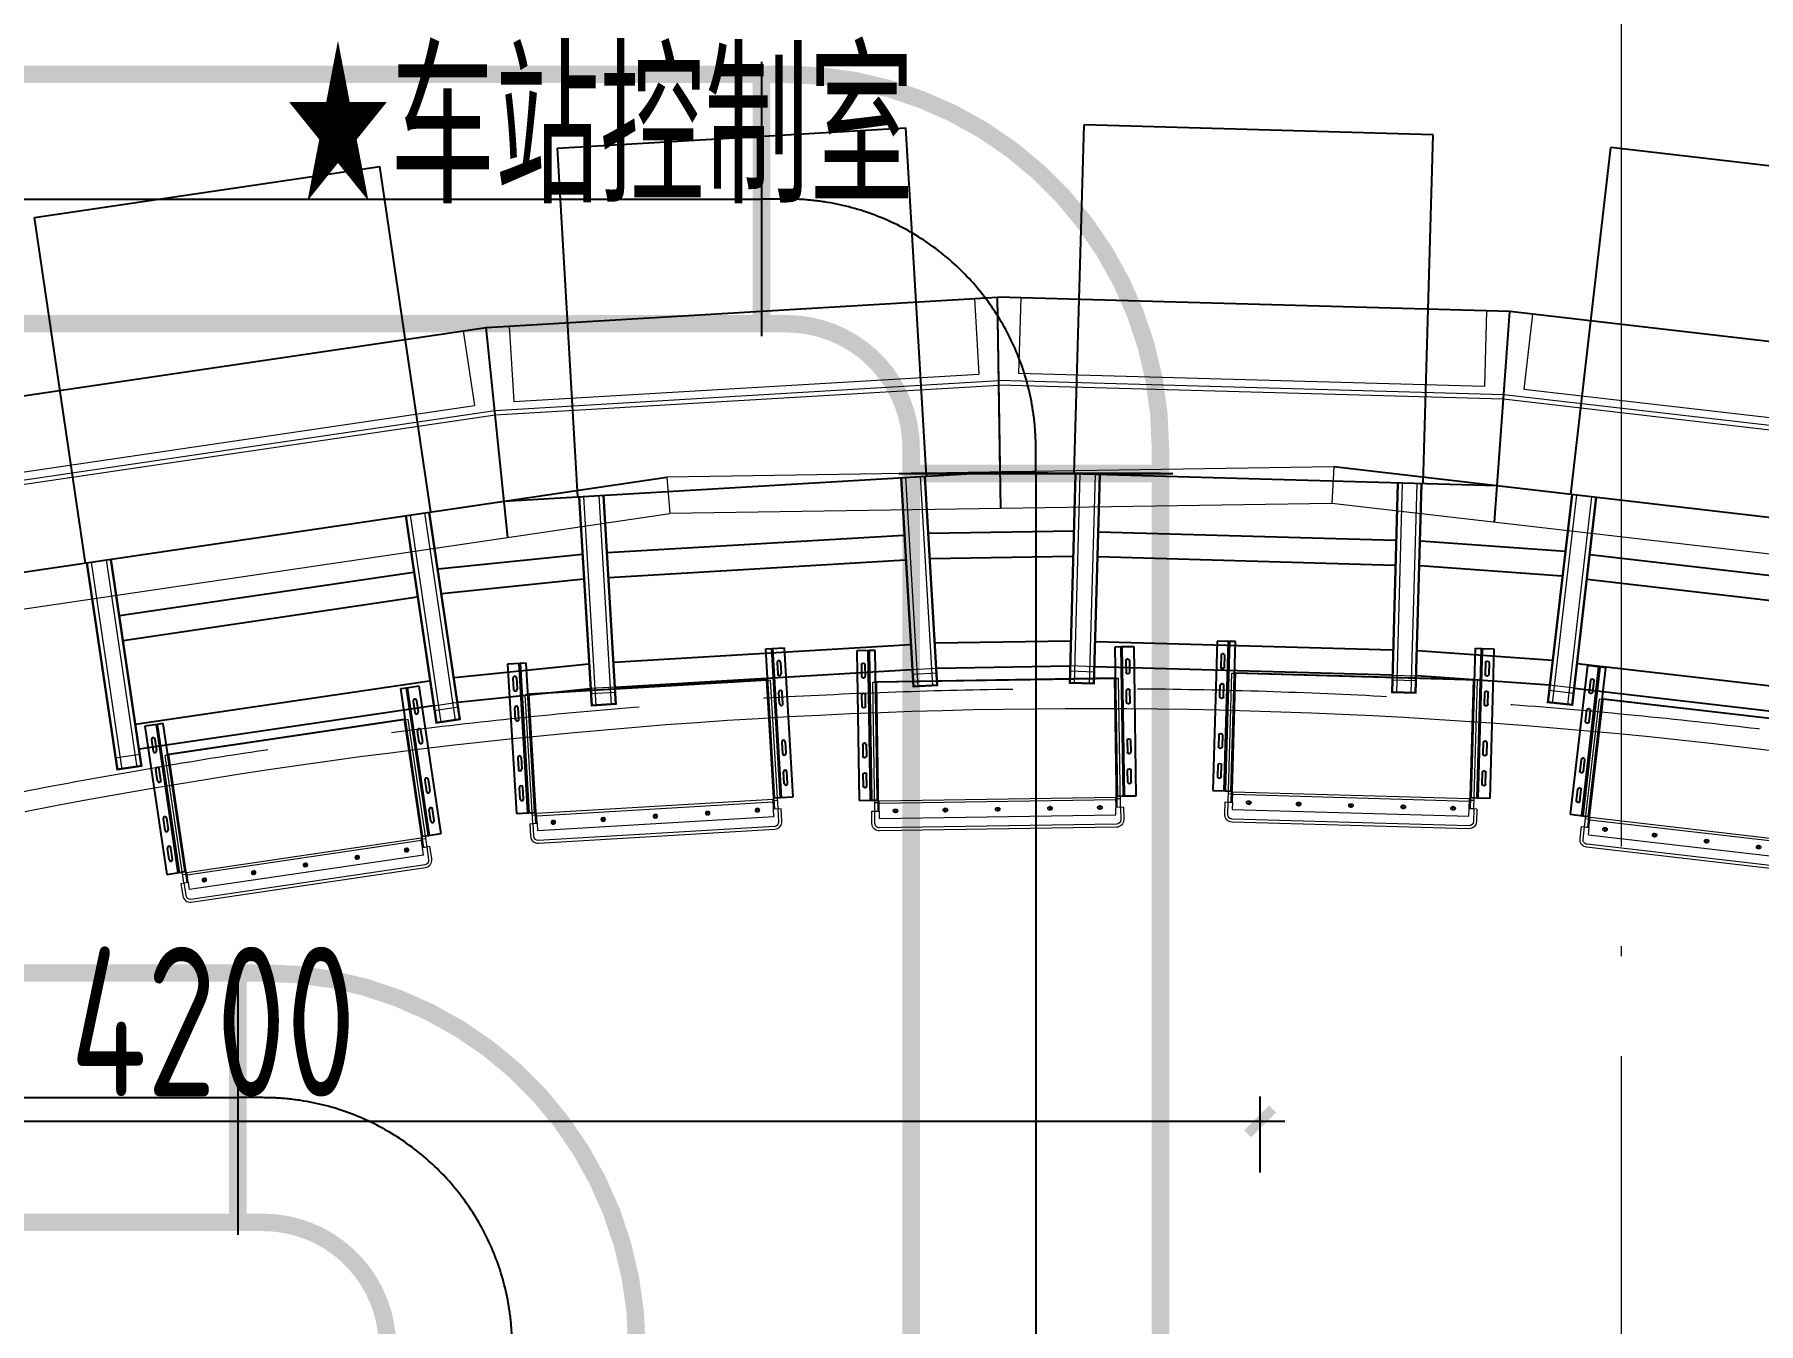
# Model space of a CAD drawing. Extents: x 4 to 13611208, y -605838 to 574722.
# Drawn here: x 13314214 to 13317672, y 200907 to 203491 of the extents above; entities that cross this region are included whole.
import ezdxf

# ---------------------------------------------------------------- set-up
doc = ezdxf.new("R2010")
doc.units = 0
doc.header["$LTSCALE"] = 1000
doc.header["$MEASUREMENT"] = 0
for name, pattern in [('ACAD_ISO02W100', [15, 12, -3]), ('ACAD_ISO03W100', [30, 12, -18]), ('BORDER', [1.75, 0.5, -0.25, 0.5, -0.25, 0, -0.25]), ('CENTER2', [28.575, 19.05, -3.175, 3.175, -3.175]), ('DASHED', [0.75, 0.5, -0.25]), ('DOTE', [2.42, 2, -0.2, 0.02, -0.2]), ('HIDDENX2', [0.75, 0.5, -0.25])]:
    doc.linetypes.add(name, pattern=pattern)
for name, color, linetype in [('01层--细实线--红', 1, 'Continuous'), ('_____1', 160, 'Continuous'), ('_Carpark', 6, 'Continuous'), ('DUCT-K-P中心线', 5, 'CENTER2'), ('DUCT-K-P法兰', 2, 'Continuous'), ('DUCT-K-P管', 191, 'Continuous'), ('DUCT-K-P管端线', 2, 'Continuous'), ('DUCT-K-S中心线', 5, 'CENTER2'), ('DUCT-K-S法兰', 2, 'Continuous'), ('DUCT-K-S管', 40, 'Continuous'), ('DUCT-K-S管端线', 4, 'Continuous'), ('VRV-标注', 7, 'Continuous')]:
    doc.layers.add(name, color=color, linetype=linetype)
for name, color, linetype, lineweight in [('03层--细实线--青', 4, 'Continuous', 18), ('06层--虚线--灰', 8, 'HIDDENX2', 18), ('10层--细实线--黄', 8, 'Continuous', 18), ('建筑底图', 8, 'Continuous', 13)]:
    doc.layers.add(name, color=color, linetype=linetype, lineweight=lineweight)
doc.styles.add('C', font='HZTXT_E', dxfattribs={"width": 0.7, "bigfont": 'HZTXT'})
doc.styles.add('du', font='gbenor.shx', dxfattribs={"width": 0.8, "bigfont": 'hztxt.shx'})
doc.dimstyles.new('67', dxfattribs={"dimscale": 100, "dimtxt": 3, "dimasz": 0.5, "dimexe": 0.5, "dimexo": 2, "dimgap": 0.5, "dimtad": 2, "dimdec": 0, "dimrnd": 5, "dimzin": 0, "dimdsep": 46, "dimtxsty": 'du', "dimblk": 'ARCHTICK', "dimcen": 0, "dimdle": 0.5, "dimclrd": 256, "dimclre": 256, "dimclrt": 256, "dimazin": 0, "dimtfac": 1, "dimtdec": 0, "dimtix": 1, "dimtmove": 2, "dimatfit": 3, "dimfxl": 100, "dimtolj": 1, "dimtzin": 0, "dimlwd": -1, "dimlwe": -1, "dimarcsym": 0})

# ---------------------------------------------------------------- blocks, each defined once
blk = doc.blocks.new('jp')
at = {"color": 8, "lineweight": -3}
for p, q in [((10449.3, 2872.7), (10424.3, 2872.7)), ((10424.3, 2872.7), (10424.3, 2572.7)), ((10447.3, 2572.7), (10447.3, 2872.7)), ((10449.3, 2572.7), (10449.3, 2872.7)), ((10954.8, 2572.7), (10954.8, 2872.7)), ((10954.8, 2872.7), (10979.8, 2872.7)), ((10956.8, 2572.7), (10956.8, 2872.7)), ((10979.8, 2872.7), (10979.8, 2572.7)), ((10433.3, 2844.2), (10433.3, 2821.2)), ((10440.3, 2844.2), (10440.3, 2821.2)), ((10963.8, 2844.2), (10963.8, 2821.2)), ((10970.8, 2844.2), (10970.8, 2821.2)), ((10433.3, 2761.2), (10433.3, 2784.2)), ((10440.3, 2761.2), (10440.3, 2784.2)), ((10963.8, 2761.2), (10963.8, 2784.2)), ((10970.8, 2761.2), (10970.8, 2784.2)), ((10433.3, 2684.2), (10433.3, 2661.2)), ((10440.3, 2684.2), (10440.3, 2661.2)), ((10963.8, 2684.2), (10963.8, 2661.2)), ((10970.8, 2684.2), (10970.8, 2661.2)), ((10433.3, 2601.2), (10433.3, 2624.2)), ((10440.3, 2601.2), (10440.3, 2624.2)), ((10963.8, 2601.2), (10963.8, 2624.2)), ((10970.8, 2601.2), (10970.8, 2624.2)), ((10424.3, 2572.7), (10449.3, 2572.7)), ((10979.8, 2572.7), (10954.8, 2572.7))]:
    blk.add_line(p, q, dxfattribs=at)
at = {"color": 8}
for p, q in [((10455.6, 2809.2), (10463.1, 2809.2)), ((10942.1, 2809.2), (10455.6, 2809.2)), ((10940.6, 2810.7), (10463.6, 2810.7)), ((10948.6, 2809.2), (10941.1, 2809.2)), ((10455.6, 2567.6), (10463.6, 2567.6)), ((10948.6, 2567.6), (10940.6, 2567.6)), ((10449.6, 2550.7), (10449.6, 2525.7)), ((10455.6, 2550.7), (10465.1, 2550.7)), ((10455.6, 2550.7), (10455.6, 2525.7)), ((10465.1, 2535.7), (10465.1, 2550.7)), ((10939.1, 2535.7), (10465.1, 2535.7)), ((10948.6, 2550.7), (10939.1, 2550.7)), ((10939.1, 2535.7), (10939.1, 2550.7))]:
    blk.add_line(p, q, dxfattribs=at)
at = {"color": 8, "linetype": 'ByBlock'}
for p, q in [((10455.6, 2550.7), (10455.6, 2809.2)), ((10463.6, 2550.7), (10463.6, 2810.7)), ((10940.6, 2550.7), (10940.6, 2810.7)), ((10948.6, 2550.7), (10948.6, 2809.2)), ((10464.6, 2570.7), (10939.6, 2570.7)), ((10464.6, 2550.7), (10464.6, 2570.7)), ((10464.6, 2565.7), (10939.6, 2565.7)), ((10939.6, 2550.7), (10939.6, 2570.7)), ((10449.6, 2550.7), (10464.6, 2550.7)), ((10954.6, 2550.7), (10939.6, 2550.7)), ((10948.6, 2525.7), (10948.6, 2550.7)), ((10954.6, 2525.7), (10954.6, 2550.7)), ((10464.6, 2516.7), (10939.6, 2516.7)), ((10464.6, 2510.7), (10939.6, 2510.7))]:
    blk.add_line(p, q, dxfattribs=at)
at = {"color": 8, "linetype": 'DASHED'}
for p, q in [((10462.1, 2550.7), (10462.1, 2809.2)), ((10942.1, 2550.7), (10942.1, 2809.2))]:
    blk.add_line(p, q, dxfattribs=at)
at = {"color": 8, "linetype": 'BORDER'}
for p, q in [((10496.1, 2554.2), (10498.1, 2554.2)), ((10496.1, 2547.2), (10498.1, 2547.2)), ((10596.1, 2554.2), (10598.1, 2554.2)), ((10596.1, 2547.2), (10598.1, 2547.2)), ((10703.1, 2554.2), (10701.1, 2554.2)), ((10703.1, 2547.2), (10701.1, 2547.2)), ((10808.1, 2554.2), (10806.1, 2554.2)), ((10808.1, 2547.2), (10806.1, 2547.2)), ((10908.1, 2554.2), (10906.1, 2554.2)), ((10908.1, 2547.2), (10906.1, 2547.2))]:
    blk.add_line(p, q, dxfattribs=at)
at = {"color": 8, "lineweight": -3}
for points in [[(10461.3, 2872.7), (10449.3, 2872.7), (10449.3, 2572.7), (10461.3, 2572.7)], [(10942.8, 2872.7), (10954.8, 2872.7), (10954.8, 2572.7), (10942.8, 2572.7)]]:
    blk.add_lwpolyline(points, close=True, dxfattribs=at)
at = {"color": 8, "linetype": 'BORDER'}
for centre in [(10497.1, 2550.7), (10597.1, 2550.7), (10702.1, 2550.7), (10807.1, 2550.7), (10907.1, 2550.7)]:
    blk.add_circle(centre, 2, dxfattribs=at)
at = {"color": 8, "lineweight": -3}
for centre, start, end in [((10436.8, 2844.2), 0, 180), ((10967.3, 2844.2), 0, 180), ((10436.8, 2821.2), 180, 0), ((10967.3, 2821.2), 180, 0), ((10436.8, 2784.2), 0, 180), ((10967.3, 2784.2), 0, 180), ((10436.8, 2761.2), 180, 0), ((10967.3, 2761.2), 180, 0), ((10436.8, 2684.2), 0, 180), ((10967.3, 2684.2), 0, 180), ((10436.8, 2661.2), 180, 0), ((10967.3, 2661.2), 180, 0), ((10436.8, 2624.2), 0, 180), ((10436.8, 2601.2), 180, 0), ((10967.3, 2624.2), 0, 180), ((10967.3, 2601.2), 180, 0)]:
    blk.add_arc(centre, 3.5, start, end, dxfattribs=at)
at = {"color": 8}
for radius in [15, 9]:
    blk.add_arc((10464.6, 2525.7), radius, 180, 270, dxfattribs=at)
at = {"color": 8, "linetype": 'BORDER'}
for centre, start, end in [((10496.1, 2550.7), 90, 270), ((10498.1, 2550.7), 270, 90), ((10596.1, 2550.7), 90, 270), ((10598.1, 2550.7), 270, 90), ((10701.1, 2550.7), 90, 270), ((10703.1, 2550.7), 270, 90), ((10806.1, 2550.7), 90, 270), ((10808.1, 2550.7), 270, 90), ((10906.1, 2550.7), 90, 270), ((10908.1, 2550.7), 270, 90)]:
    blk.add_arc(centre, 3.5, start, end, dxfattribs=at)
at = {"color": 8, "linetype": 'ByBlock'}
for radius in [15, 9]:
    blk.add_arc((10939.6, 2525.7), radius, 270, 0, dxfattribs=at)
blk = doc.blocks.new('A$C6E4700E3')
at = {"color": 8}
for p, q in [((-4667.4, 78.5), (-4728.7, -337)), ((-4657.5, 77), (-4718.8, -338.5)), ((-4689.1, -342.9), (-4627.8, 72.6)), ((-4679.2, -344.3), (-4618, 71.2)), ((-4618, 71.2), (-4667.4, 78.5)), ((-4671.1, 53.7), (-4621.6, 46.4)), ((-4089.6, -431.3), (-4028.3, -15.8)), ((-4079.7, -432.7), (-4018.4, -17.2)), ((-3988.8, -21.6), (-4050, -437.1)), ((-3978.9, -23.1), (-4040.1, -438.6)), ((-4028.3, -15.8), (-3978.9, -23.1)), ((-4033.4, -50.4), (-3984, -57.7)), ((-3982.5, -47.8), (-4032, -40.5)), ((-3716.2, -50.1), (-3741, -469.4)), ((-3706.2, -50.7), (-3731, -470)), ((-3666.3, -53.1), (-3716.2, -50.1)), ((-3701.1, -471.8), (-3676.3, -52.5)), ((-3691.1, -472.4), (-3666.3, -53.1)), ((-1748.6, -51.1), (-1798.2, -56.8)), ((-1798.2, -56.8), (-1749.9, -474)), ((-1788.3, -55.7), (-1739.9, -472.9)), ((-1710.1, -469.4), (-1758.5, -52.2)), ((-1700.2, -468.3), (-1748.6, -51.1)), ((-3668.3, -88), (-3718.3, -85.1)), ((-3717.7, -75.1), (-3667.8, -78.1)), ((-3096.1, -507.6), (-3071.3, -88.3)), ((-3086.2, -508.2), (-3061.3, -88.9)), ((-3071.3, -88.3), (-3021.4, -91.3)), ((-3031.4, -90.7), (-3056.2, -509.9)), ((-3021.4, -91.3), (-3046.2, -510.5)), ((-2707.4, -94), (-2757.4, -95.4)), ((-2757.4, -95.4), (-2745.5, -515.2)), ((-2747.4, -95.1), (-2735.5, -514.9)), ((-2705.6, -514.1), (-2717.4, -94.2)), ((-2695.6, -513.8), (-2707.4, -94)), ((-2111.6, -77.2), (-2061.6, -75.8)), ((-2099.8, -497), (-2111.6, -77.2)), ((-2060.9, -100.8), (-2110.9, -102.2)), ((-2089.8, -496.7), (-2101.6, -76.9)), ((-2071.6, -76.1), (-2059.8, -495.9)), ((-2061.6, -75.8), (-2049.8, -495.6)), ((-1795.4, -81.7), (-1745.7, -75.9)), ((-1744.5, -85.9), (-1794.2, -91.6)), ((-3073.4, -123.3), (-3023.5, -126.2)), ((-3022.9, -116.2), (-3072.8, -113.3)), ((-2756.7, -120.4), (-2706.7, -118.9)), ((-2706.4, -128.9), (-2756.4, -130.4)), ((-2110.6, -112.2), (-2060.7, -110.8)), ((-4910.5, -236.5), (-3558.8, -435.8)), ((-873.7, -299), (-2230.9, -456.3)), ((-3564.7, -508.7), (-3558.8, -435.8)), ((-2230.9, -456.3), (-3558.8, -435.8)), ((-2227.3, -529.4), (-2230.9, -456.3)), ((-2227.3, -529.4), (-3564.7, -508.7))]:
    blk.add_line(p, q, dxfattribs=at)
blk.add_arc((-2716, 11096.5), 11141.8, 258.94846, 279.27634, dxfattribs=at)
at = {"layer": '01层--细实线--红', "color": 8}
for p, q in [((-4921.1, -308.7), (-3564.7, -508.7)), ((-865.3, -371.5), (-2227.3, -529.4)), ((-3883.7, -387.8), (-3927.2, -809)), ((-3883.7, -387.8), (-3927.2, -809)), ((-3883.7, -387.8), (-3927.2, -809)), ((-2894.8, -446), (-2901.4, -869.7)), ((-1904.6, -418.5), (-1874.3, -840.8)), ((-3891.2, -460.5), (-2896, -519.4)), ((-1899.4, -491.4), (-2896, -519.4)), ((-1899.4, -491.4), (-1874.3, -840.8)), ((-1899.4, -491.4), (-1874.3, -840.8)), ((-2896, -519.4), (-2901.4, -869.7)), ((-4972.2, -654.9), (-3927.2, -809)), ((-825, -719.2), (-1874.3, -840.8)), ((-3927.2, -809), (-2901.4, -869.7)), ((-1874.3, -840.8), (-2901.4, -869.7))]:
    blk.add_line(p, q, dxfattribs=at)
at = {"layer": '03层--细实线--青', "color": 8}
for p, q in [((-4875.8, -515.9), (-3950.8, -652.3)), ((-917, -577.2), (-1845.7, -684.9)), ((-3973, -802.3), (-3950.8, -652.3)), ((-3881, -811.7), (-3872, -660.4)), ((-3872, -660.4), (-2938.7, -715.6)), ((-1924.8, -690.6), (-2859.4, -716.9)), ((-1920.5, -842.1), (-1924.8, -690.6)), ((-1828.3, -835.5), (-1845.7, -684.9)), ((-2947.6, -867), (-2938.7, -715.6)), ((-2855.1, -868.4), (-2859.4, -716.9))]:
    blk.add_line(p, q, dxfattribs=at)
at = {"layer": '06层--虚线--灰', "color": 8}
for p, q in [((-4665.4, 78.2), (-4726.7, -337.3)), ((-4681.2, -344), (-4619.9, 71.5)), ((-4087.6, -431.6), (-4026.4, -16.1)), ((-3980.8, -22.8), (-4042.1, -438.3)), ((-3714.2, -50.3), (-3739, -469.5)), ((-3693.1, -472.2), (-3668.3, -53)), ((-1796.3, -56.6), (-1747.9, -473.8)), ((-1702.2, -468.5), (-1750.6, -51.3)), ((-3094.1, -507.7), (-3069.3, -88.4)), ((-3023.4, -91.2), (-3048.2, -510.4)), ((-2755.4, -95.3), (-2743.5, -515.1)), ((-2697.6, -513.8), (-2709.4, -94)), ((-2097.8, -497), (-2109.6, -77.1)), ((-2063.6, -75.8), (-2051.8, -495.7))]:
    blk.add_line(p, q, dxfattribs=at)
at = {"layer": '06层--虚线--灰', "color": 8, "linetype": 'ACAD_ISO02W100'}
for p, q in [((-4618.2, 69.2), (-4667.7, 76.5)), ((-4028.6, -17.7), (-3979.2, -25)), ((-3666.4, -55.1), (-3716.3, -52.1)), ((-1748.3, -53.1), (-1798, -58.8)), ((-3071.4, -90.3), (-3021.5, -93.3)), ((-2707.3, -96), (-2757.3, -97.4)), ((-2111.6, -79.2), (-2061.6, -77.8))]:
    blk.add_line(p, q, dxfattribs=at)
at = {"layer": '06层--虚线--灰', "color": 8}
blk.add_arc((-2716, 11096.5), 11181.8, 258.958, 279.2668, dxfattribs=at)
at = {"layer": '10层--细实线--黄', "color": 8}
for p, q in [((-4946.5, -480.8), (-3909.1, -633.8)), ((-4947.8, -489.7), (-3910, -642.7)), ((-845.3, -544.3), (-1886.9, -665.1)), ((-844.2, -553.3), (-1886.2, -674.1)), ((-3910, -642.7), (-2898.8, -702.6)), ((-3909.1, -633.8), (-2898.7, -693.6)), ((-1886.2, -674.1), (-2898.8, -702.6)), ((-1886.9, -665.1), (-2898.7, -693.6))]:
    blk.add_line(p, q, dxfattribs=at)
at = {"layer": '_____1', "color": 8, "linetype": 'ACAD_ISO03W100'}
for p, q in [((-4033.4, -50.4), (-4623.1, 36.5)), ((-4040.7, -99.9), (-4630.4, -12.9)), ((-1744.5, -85.9), (-1152.5, -17.2)), ((-3984, -57.7), (-3718.3, -85.1)), ((-1738.8, -135.5), (-1146.8, -66.9)), ((-3668.3, -88), (-3073.4, -123.3)), ((-1794.2, -91.6), (-2060.7, -110.8)), ((-3991.3, -107.2), (-3721.2, -135)), ((-3671.3, -138), (-3076.3, -173.2)), ((-3023.5, -126.2), (-2756.4, -130.4)), ((-2110.6, -112.2), (-2706.4, -128.9)), ((-2109.2, -162.2), (-2705, -178.9)), ((-1788.5, -141.3), (-2059.2, -160.7)), ((-4065.5, -268), (-4655.2, -181.1)), ((-2755, -180.3), (-3026.4, -176.1)), ((-4072.8, -317.5), (-4662.4, -230.6)), ((-1719.2, -304.4), (-1127.2, -235.8)), ((-4016.1, -275.5), (-3731.3, -304.9)), ((-3681.3, -307.7), (-3086.4, -342.9)), ((-1768.9, -310.3), (-2054.5, -330.8)), ((-1713.5, -354.1), (-1121.4, -285.4)), ((-4023.4, -325), (-3734.2, -354.8)), ((-2104.4, -332.1), (-2700.2, -348.9)), ((-3684.3, -357.6), (-3089.3, -392.8)), ((-3036.5, -346), (-2750.2, -350.4)), ((-1763.1, -360), (-2053, -380.9)), ((-2748.8, -400.5), (-3039.4, -396)), ((-2103, -382.1), (-2698.8, -398.8))]:
    blk.add_line(p, q, dxfattribs=at)
at = {"layer": '_Carpark', "color": 8}
for p, q in [((-4730.7, -336.8), (-4832.8, -1029.3)), ((-4038.2, -438.9), (-4140.3, -1131.4)), ((-3743, -469.3), (-3784.4, -1168.1)), ((-1751.9, -474.3), (-1671.3, -1169.6)), ((-3044.2, -510.7), (-3085.6, -1209.4)), ((-2747.5, -515.3), (-2727.8, -1215)), ((-2047.8, -495.6), (-2028.1, -1195.3)), ((-4832.8, -1029.3), (-4140.3, -1131.4)), ((-975.9, -1089), (-1671.3, -1169.6)), ((-3784.4, -1168.1), (-3085.6, -1209.4)), ((-2028.1, -1195.3), (-2727.8, -1215))]:
    blk.add_line(p, q, dxfattribs=at)
at = {"color": 8, "linetype": 'ByBlock', "xscale": -1}
for p, rotation in [((-14505.2, 4353.1), 171.6124000001783), ((-14120.4, 3349.5), 176.6124000001419)]:
    blk.add_blockref('jp', p, dxfattribs=dict(at, rotation=rotation))
at = {"color": 8, "linetype": 'ByBlock'}
for p, rotation in [((8857.8, 3986.8), 186.6124000000437), ((7839.1, 2541.3), 179.1124000000043), ((8433.4, 3000.1), 181.6123999999708)]:
    blk.add_blockref('jp', p, dxfattribs=dict(at, rotation=rotation))
blk = doc.blocks.new('_ArchTick')
at = {"color": 0, "linetype": 'ByBlock', "const_width": 0.4}
blk.add_lwpolyline([(-0.5, -0.5), (0.5, 0.5)], dxfattribs=at)
blk = doc.blocks.new('*D1915')
at = {"layer": 'VRV-标注', "transparency": 16777216}
for p, q in [((13312472.4, 201135.9), (13312472.4, 201361.9)), ((13316672.4, 201209.7), (13316672.4, 201361.9)), ((13316722.4, 201311.9), (13312422.4, 201311.9))]:
    blk.add_line(p, q, dxfattribs=at)
at = {"layer": 'VRV-标注', "transparency": 16777216, "xscale": 50, "yscale": 50, "zscale": 50, "rotation": 180}
blk.add_blockref('_ArchTick', (13312472.4, 201311.9), dxfattribs=at)
at = {"layer": 'VRV-标注', "transparency": 16777216, "xscale": 50, "yscale": 50, "zscale": 50}
blk.add_blockref('_ArchTick', (13316672.4, 201311.9), dxfattribs=at)
at = {"layer": 'VRV-标注', "transparency": 16777216, "insert": (13314572.4, 201511.9), "char_height": 300, "attachment_point": 5, "style": 'du'}
blk.add_mtext('\\A1;4200', dxfattribs=at)

msp = doc.modelspace()

# ---------------------------------------------------------------- linework, layer by layer
at = {"layer": 'DUCT-K-P中心线'}
for p, q in [((13313172.8, 203160.9), (13315672.5, 203160.9)), ((13315722.7, 203160.9), (13315672.7, 203160.9)), ((13316222.7, 202610.9), (13316222.7, 202660.9)), ((13316222.7, 202610.7), (13316222.7, 197209.7))]:
    msp.add_line(p, q, dxfattribs=at)
msp.add_arc((13315722.7, 202660.9), 500, 360, 90, dxfattribs=at)
at = {"layer": 'DUCT-K-P法兰'}
for p, q in [((13315672.6, 203435.9), (13315672.6, 202885.9)), ((13315947.7, 202610.8), (13316497.7, 202610.8))]:
    msp.add_line(p, q, dxfattribs=at)
at = {"layer": 'DUCT-K-P法兰', "color": 18, "true_color": 0x000000}
for p in [(13315672.5, 203160.9, 3760), (13315672.7, 203160.9, 3760), (13316222.7, 202610.9, 3760), (13316222.7, 202610.7, 3760)]:
    msp.add_point(p, dxfattribs=at)
at = {"layer": 'DUCT-K-P管', "const_width": 35}
for points in [[(13315672.5, 203410.9), (13313172.8, 203410.9)], [(13315672.5, 202910.9), (13315672.5, 203410.9)], [(13315722.7, 203410.9), (13315672.7, 203410.9)], [(13313172.8, 202910.9), (13315672.5, 202910.9)], [(13315672.7, 202910.9), (13315722.7, 202910.9)], [(13315972.7, 202660.9), (13315972.7, 202610.9)], [(13316472.7, 202610.9), (13316472.7, 202660.9)], [(13315972.7, 202610.7), (13315972.7, 197209.7)], [(13316472.7, 202610.7), (13315972.7, 202610.7)], [(13316472.7, 197209.7), (13316472.7, 202610.7)]]:
    msp.add_lwpolyline(points, dxfattribs=at)
for points in [[(13316472.7, 202660.9, 0.414214), (13315722.7, 203410.9)], [(13315972.7, 202660.9, 0.414214), (13315722.7, 202910.9)]]:
    msp.add_lwpolyline(points, format="xyb", dxfattribs=at)
at = {"layer": 'DUCT-K-P管', "color": 18, "true_color": 0x000000}
for p in [(13315672.7, 203160.9, 3760), (13316222.7, 202610.9, 3760)]:
    msp.add_point(p, dxfattribs=at)
at = {"layer": 'DUCT-K-P管端线'}
for p, q in [((13315672.7, 203410.9), (13315672.7, 202910.9)), ((13316472.7, 202610.9), (13315972.7, 202610.9))]:
    msp.add_line(p, q, dxfattribs=at)
at = {"layer": 'DUCT-K-S中心线'}
for p, q in [((13312772.8, 201359.5), (13314622.2, 201359.5)), ((13314672.4, 201359.5), (13314622.4, 201359.5))]:
    msp.add_line(p, q, dxfattribs=at)
msp.add_arc((13314672.4, 200859.5), 500, 360, 90, dxfattribs=at)
at = {"layer": 'DUCT-K-S法兰'}
msp.add_line((13314622.3, 201634.5), (13314622.3, 201084.5), dxfattribs=at)
at = {"layer": 'DUCT-K-S法兰', "color": 18, "true_color": 0x000000}
for p in [(13314622.2, 201359.5, 3760), (13314622.4, 201359.5, 3760)]:
    msp.add_point(p, dxfattribs=at)
at = {"layer": 'DUCT-K-S管', "const_width": 35}
for points in [[(13314622.2, 201609.5), (13312772.8, 201609.5)], [(13314622.2, 201109.5), (13314622.2, 201609.5)], [(13314672.4, 201609.5), (13314622.4, 201609.5)], [(13312772.8, 201109.5), (13314622.2, 201109.5)], [(13314622.4, 201109.5), (13314672.4, 201109.5)]]:
    msp.add_lwpolyline(points, dxfattribs=at)
for points in [[(13315422.4, 200859.5, 0.414214), (13314672.4, 201609.5)], [(13314922.4, 200859.5, 0.414214), (13314672.4, 201109.5)]]:
    msp.add_lwpolyline(points, format="xyb", dxfattribs=at)
at = {"layer": 'DUCT-K-S管', "color": 18, "true_color": 0x000000}
msp.add_point((13314622.4, 201359.5, 3760), dxfattribs=at)
at = {"layer": 'DUCT-K-S管端线'}
msp.add_line((13314622.4, 201609.5), (13314622.4, 201109.5), dxfattribs=at)
at = {"layer": '建筑底图', "color": 8, "linetype": 'DOTE'}
msp.add_line((13317397.4, 180083), (13317397.4, 209559.5), dxfattribs=at)

# ---------------------------------------------------------------- block references
at = {"layer": '建筑底图', "color": 8, "linetype": 'ByBlock', "xscale": -1, "rotation": 180}
msp.add_blockref('A$C6E4700E3', (13319047.4, 202094.5, 0), dxfattribs=at)

# ---------------------------------------------------------------- texts
at = {"layer": '建筑底图', "color": 8, "style": 'C', "width": 0.7}
msp.add_text('★车站控制室', height=300, dxfattribs=at).set_placement((13314718, 203152.2))

# ---------------------------------------------------------------- dimensions: what is measured, and where the dimension line sits
at = {"layer": 'VRV-标注'}
dim = msp.add_linear_dim(base=(13312472.4, 201311.9), p1=(13316672.4, 201009.7), p2=(13312472.4, 200935.9), dimstyle='67', dxfattribs=at)
dim.commit()
dim.dimension.update_dxf_attribs({"geometry": '*D1915', "text_midpoint": (13314572.4, 201511.9)})

doc.saveas('drawing.dxf')
